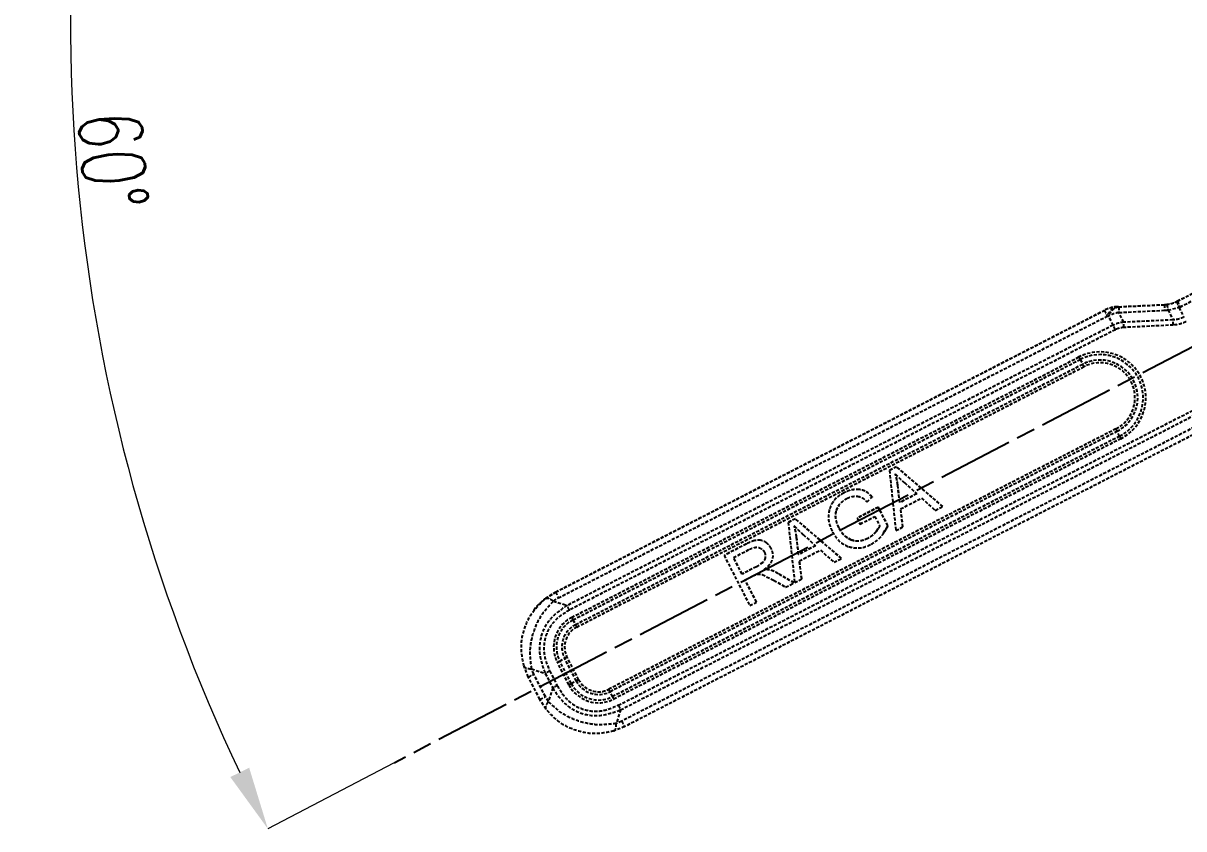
# Model space of a CAD drawing. Header units: millimetres. Extents: x 10469 to 13094, y 11322 to 13178.
# Drawn here: x 10799.3 to 10983.5, y 11792.2 to 11920.1 of the extents above; entities that cross this region are included whole.
import ezdxf

# ---------------------------------------------------------------- set-up
doc = ezdxf.new("R2010")
doc.units = ezdxf.units.MM
doc.linetypes.add('AM_ISO08W050', pattern=[18, 12, -1.5, 3, -1.5])
doc.linetypes.add('DASHED', pattern=[0.75, 0.5, -0.25])
doc.layers.add('AM_7', color=4, linetype='AM_ISO08W050', lineweight=25)
doc.layers.add('标注', color=3, linetype='Continuous', lineweight=13)
doc.styles.add('SLDTEXTSTYLE1', font='txt.shx', dxfattribs={"width": 0.7, "bigfont": 'gbcbig.shx'})
doc.dimstyles.new('SLDDIMSTYLE12$2', dxfattribs={"dimtxt": 12, "dimasz": 10, "dimexe": 0, "dimexo": 0.0625, "dimgap": 0.875, "dimtad": 1, "dimdec": 1, "dimlfac": 1.8, "dimrnd": 1e-09, "dimzin": 12, "dimdsep": 46, "dimtxsty": 'SLDTEXTSTYLE1', "dimcen": 0.09, "dimdle": 8.16, "dimclrd": 3, "dimclre": 3, "dimadec": 0, "dimazin": 3, "dimtfac": 1, "dimtdec": 1, "dimtofl": 0, "dimtmove": 0, "dimatfit": 3, "dimfxl": 0, "dimfrac": 2, "dimtolj": 1, "dimlwd": 5, "dimlwe": 5, "dimarcsym": 0})

# ---------------------------------------------------------------- blocks, each defined once
blk = doc.blocks.new('*D28')
at = {"layer": 'Defpoints', "color": 0, "transparency": 16777216}
for p in [(10840.06, 11993.36), (11083.47, 11920.04), (11083.47, 11920.04), (10813.68, 11858.92), (10858.18, 11802.62)]:
    blk.add_point(p, dxfattribs=at)
at = {"layer": '标注', "color": 3, "linetype": 'Continuous', "lineweight": 5, "transparency": 16777216}
blk.add_line((10840, 11993.38), (10818.59, 11999.82), dxfattribs=at)
at = {"layer": '标注', "color": 3, "lineweight": 5, "transparency": 16777216}
blk.add_line((10858.12, 11802.6), (10838.16, 11792.19), dxfattribs=at)
at = {"layer": '标注', "color": 3, "linetype": 'Continuous', "lineweight": 5, "transparency": 16777216}
blk.add_arc((11083.47, 11920.04), 276.63, 165.3097, 205.4569, dxfattribs=at)
at = {"layer": '标注', "color": 3, "transparency": 16777216}
for points in [[(10814.28, 11990.65), (10817.49, 11989.74), (10818.59, 11999.82)], [(10835.19, 11801.88), (10832.2, 11800.4), (10838.16, 11792.19)]]:
    blk.add_solid(points, dxfattribs=at)
at = {"layer": '标注', "color": 0, "transparency": 16777216, "insert": (10813.59, 11898.32), "char_height": 10, "attachment_point": 5, "rotation": 274.6015, "style": 'SLDTEXTSTYLE1'}
blk.add_mtext('\\A1;60%%D', dxfattribs=at)

msp = doc.modelspace()

# ---------------------------------------------------------------- linework, layer by layer
at = {"color": 7, "linetype": 'DASHED', "lineweight": 25}
for p, q in [((10982.512, 11875.93), (10991.226, 11880.404)), ((10982.527, 11875.952), (10991.241, 11880.427)), ((10982.951, 11875.015), (10991.665, 11879.49)), ((10982.528, 11875.953), (10982.436, 11875.907)), ((10982.437, 11875.907), (10982.527, 11875.952)), ((10982.512, 11875.93), (10982.527, 11875.952)), ((10883.826, 11829.753), (10970.935, 11874.482)), ((10883.841, 11829.775), (10970.951, 11874.504)), ((10970.935, 11874.482), (10970.951, 11874.504)), ((10973.198, 11875.061), (10972.976, 11875.05)), ((10972.982, 11875.028), (10972.997, 11875.051)), ((10972.982, 11875.028), (10973.203, 11875.038)), ((10972.997, 11875.051), (10973.22, 11875.062)), ((10973.203, 11875.038), (10980.464, 11875.382)), ((10973.22, 11875.062), (10980.481, 11875.407)), ((10973.228, 11874.145), (10980.489, 11874.489)), ((10973.999, 11872.599), (10973.228, 11874.145)), ((10980.464, 11875.382), (10980.481, 11875.407)), ((10980.481, 11875.407), (10980.761, 11875.428)), ((10980.489, 11874.489), (10981.05, 11874.532)), ((10981.05, 11874.532), (10982.77, 11874.925)), ((10981.05, 11874.532), (10981.829, 11872.97)), ((10982.77, 11874.925), (10982.951, 11875.015)), ((10982.77, 11874.925), (10983.534, 11873.392)), ((10884.266, 11828.839), (10971.375, 11873.567)), ((10971.375, 11873.567), (10971.596, 11873.577)), ((10972.318, 11872.129), (10971.596, 11873.577)), ((10981.829, 11872.97), (10973.999, 11872.599)), ((10972.318, 11872.129), (10885.651, 11827.627)), ((10972.681, 11871.414), (10886.014, 11826.912)), ((10981.866, 11872.142), (10974.036, 11871.77)), ((10886.39, 11825.743), (10966.893, 11867.08)), ((10886.589, 11825.36), (10967.093, 11866.697)), ((10886.993, 11824.602), (10967.497, 11865.939)), ((10887.193, 11824.219), (10967.696, 11865.556)), ((10893.78, 11811.79), (10998.731, 11865.68)), ((10894.148, 11811.081), (10999.098, 11864.971)), ((10967.093, 11866.697), (10967.497, 11865.939)), ((10999.888, 11863.478), (10894.315, 11809.269)), ((11000.362, 11862.613), (10894.79, 11808.404)), ((10972.773, 11855.67), (10892.269, 11814.333)), ((10972.969, 11855.283), (10892.466, 11813.946)), ((10973.356, 11854.5), (10892.853, 11813.163)), ((10973.553, 11854.113), (10893.049, 11812.776)), ((10973.356, 11854.5), (10972.969, 11855.283)), ((10937.94, 11849.64), (10936.805, 11849.058)), ((10936.817, 11849.074), (10936.805, 11849.058)), ((10936.805, 11849.058), (10937.838, 11839.527)), ((10937.951, 11849.657), (10936.817, 11849.074)), ((10937.951, 11849.657), (10937.94, 11849.64)), ((10945.274, 11843.345), (10937.94, 11849.64)), ((10945.285, 11843.361), (10937.951, 11849.657)), ((10938.14, 11846.777), (10938.129, 11846.761)), ((10938.448, 11843.975), (10938.129, 11846.761)), ((10938.46, 11843.992), (10938.14, 11846.777)), ((10939.186, 11847.132), (10941.151, 11845.363)), ((10929.618, 11845.543), (10929.607, 11845.526)), ((10932.041, 11846.057), (10932.029, 11846.041)), ((10933.254, 11844.086), (10934.073, 11844.843)), ((10934.084, 11844.859), (10934.073, 11844.843)), ((10941.151, 11845.363), (10938.448, 11843.975)), ((10941.143, 11845.37), (10938.46, 11843.992)), ((10938.59, 11842.965), (10941.911, 11844.67)), ((10941.911, 11844.67), (10944.085, 11842.734)), ((10927.814, 11844.04), (10927.802, 11844.024)), ((10928.386, 11842.703), (10928.854, 11843.521)), ((10935.053, 11843.227), (10931.688, 11841.499)), ((10935.065, 11843.244), (10931.7, 11841.516)), ((10935.065, 11843.244), (10935.053, 11843.227)), ((10936.567, 11840.28), (10935.053, 11843.227)), ((10936.578, 11840.297), (10935.065, 11843.244)), ((10938.46, 11843.992), (10938.448, 11843.975)), ((10938.951, 11840.098), (10938.59, 11842.965)), ((10938.963, 11840.115), (10938.603, 11842.971)), ((10944.085, 11842.734), (10945.274, 11843.345)), ((10945.285, 11843.361), (10945.274, 11843.345)), ((10921.88, 11841.394), (10920.746, 11840.811)), ((10921.892, 11841.411), (10920.757, 11840.828)), ((10921.892, 11841.411), (10921.88, 11841.394)), ((10929.214, 11835.098), (10921.88, 11841.394)), ((10929.226, 11835.115), (10921.892, 11841.411)), ((10928.386, 11842.703), (10928.375, 11842.687)), ((10931.7, 11841.516), (10931.688, 11841.499)), ((10931.688, 11841.499), (10932.168, 11840.566)), ((10932.168, 11840.566), (10934.502, 11841.764)), ((10934.502, 11841.764), (10935.265, 11840.277)), ((10920.757, 11840.828), (10920.746, 11840.811)), ((10920.746, 11840.811), (10921.779, 11831.28)), ((10928.808, 11839.976), (10928.796, 11839.959)), ((10934.681, 11839.357), (10934.67, 11839.34)), ((10934.998, 11839.79), (10934.681, 11839.357)), ((10935.896, 11839.178), (10936.578, 11840.297)), ((10935.931, 11839.134), (10935.942, 11839.15)), ((10936.578, 11840.297), (10936.567, 11840.28)), ((10937.838, 11839.527), (10938.951, 11840.098)), ((10938.963, 11840.115), (10938.951, 11840.098)), ((10914.089, 11837.387), (10910.567, 11835.578)), ((10914.101, 11837.403), (10910.578, 11835.595)), ((10914.101, 11837.403), (10914.089, 11837.387)), ((10915.413, 11837.947), (10915.401, 11837.93)), ((10922.081, 11838.531), (10922.069, 11838.514)), ((10922.389, 11835.729), (10922.069, 11838.514)), ((10922.4, 11835.746), (10922.081, 11838.531)), ((10923.127, 11838.886), (10925.091, 11837.117)), ((10930.796, 11838.011), (10930.784, 11837.995)), ((10933.388, 11838.281), (10933.377, 11838.265)), ((10910.578, 11835.595), (10910.567, 11835.578)), ((10910.567, 11835.578), (10914.655, 11827.616)), ((10912.068, 11835.245), (10914.581, 11836.535)), ((10925.091, 11837.117), (10922.389, 11835.729)), ((10922.4, 11835.746), (10922.389, 11835.729)), ((10925.084, 11837.124), (10922.4, 11835.746)), ((10922.53, 11834.718), (10925.852, 11836.424)), ((10925.852, 11836.424), (10928.026, 11834.488)), ((10913.42, 11832.612), (10912.068, 11835.245)), ((10913.432, 11832.629), (10912.084, 11835.253)), ((10915.689, 11833.777), (10913.42, 11832.612)), ((10915.7, 11833.794), (10913.432, 11832.629)), ((10916.707, 11834.455), (10915.689, 11833.777)), ((10915.7, 11833.794), (10915.689, 11833.777)), ((10917.944, 11834.335), (10917.956, 11834.351)), ((10922.891, 11831.852), (10922.53, 11834.718)), ((10922.903, 11831.868), (10922.543, 11834.725)), ((10928.026, 11834.488), (10929.214, 11835.098)), ((10929.226, 11835.115), (10929.214, 11835.098)), ((10913.432, 11832.629), (10913.42, 11832.612)), ((10913.891, 11831.695), (10915.118, 11832.325)), ((10915.72, 11828.173), (10913.907, 11831.703)), ((10915.118, 11832.325), (10915.833, 11832.614)), ((10916.64, 11832.536), (10918.438, 11831.657)), ((10919.175, 11832.691), (10919.163, 11832.674)), ((10921.668, 11831.216), (10919.163, 11832.674)), ((10921.679, 11831.233), (10919.175, 11832.691)), ((10921.779, 11831.28), (10922.891, 11831.852)), ((10922.903, 11831.868), (10922.891, 11831.852)), ((10915.708, 11828.157), (10913.891, 11831.695)), ((10918.438, 11831.657), (10920.343, 11830.536)), ((10920.343, 11830.536), (10921.668, 11831.216)), ((10921.679, 11831.233), (10921.668, 11831.216)), ((10882.273, 11828.765), (10883.826, 11829.753)), ((10883.841, 11829.775), (10882.29, 11828.79)), ((10883.489, 11828.344), (10884.266, 11828.839)), ((10883.489, 11828.344), (10885.651, 11827.627)), ((10883.841, 11829.775), (10883.826, 11829.753)), ((10914.655, 11827.616), (10915.708, 11828.157)), ((10915.72, 11828.173), (10915.708, 11828.157)), ((10880.188, 11826.573), (10880.167, 11826.543)), ((10886.589, 11825.36), (10886.993, 11824.602)), ((10884.488, 11818.823), (10885.267, 11819.231)), ((10886.315, 11815.265), (10884.488, 11818.823)), ((10887.094, 11815.673), (10885.267, 11819.231)), ((10887.481, 11815.873), (10885.654, 11819.431)), ((10879.498, 11816.29), (10878.812, 11817.995)), ((10880.027, 11817.574), (10882.189, 11816.856)), ((10880.37, 11816.722), (10880.027, 11817.574)), ((10882.899, 11817.218), (10884.086, 11814.906)), ((10885.928, 11815.065), (10884.101, 11818.623)), ((10881.326, 11812.732), (10879.498, 11816.29)), ((10882.198, 11813.163), (10880.37, 11816.722)), ((10882.189, 11816.856), (10883.377, 11814.544)), ((10886.315, 11815.265), (10887.094, 11815.673)), ((10883.377, 11814.544), (10882.69, 11812.387)), ((10892.853, 11813.163), (10892.466, 11813.946)), ((10882.312, 11811.179), (10881.326, 11812.732)), ((10882.69, 11812.387), (10882.198, 11813.163)), ((10894.148, 11811.081), (10893.461, 11808.924)), ((10894.789, 11808.404), (10893.083, 11807.717)), ((10894.315, 11809.269), (10893.461, 11808.924))]:
    msp.add_line(p, q, dxfattribs=at)
for centre, radius, start, end in [((10995.758, 11881.732), 14.461, 203.65317, 207.67445), ((10973.219, 11870.034), 5, 92.71551, 117.17948), ((10984.182, 11880.284), 14.461, 203.65323, 207.67441), ((10973.234, 11870.057), 5, 92.71551, 117.17948), ((10973.422, 11872.929), 2.145, 101.84245, 162.69532), ((10973.643, 11872.939), 2.145, 101.84237, 162.69509), ((10974.419, 11868.094), 6.167, 101.13017, 117.24213), ((10990.988, 11875.089), 17.785, 180.16327, 183.04177), ((10998.248, 11875.433), 17.784, 180.16315, 183.04177), ((10970.223, 11860.596), 7.289, 297.1833, 117.18084), ((10995.774, 11881.858), 32.442, 207.09803, 207.86067), ((10970.224, 11860.599), 6.856, 297.18322, 117.18092), ((10970.233, 11860.611), 5.99, 297.18337, 117.18077), ((10938.815, 11850.778), 32.442, 27.09803, 27.86067), ((10970.234, 11860.613), 5.557, 297.18339, 117.18075), ((10943.424, 11840.546), 33.016, 26.50967, 27.26321), ((11002.899, 11869.236), 33.014, 206.50963, 207.26319), ((10888.805, 11821.039), 5.288, 117.18001, 207.18331), ((10888.807, 11821.041), 4.855, 117.18001, 207.18331), ((10888.816, 11821.053), 3.989, 117.18001, 207.18331), ((10915.27, 11840.52), 32.441, 207.09805, 207.86068), ((10858.311, 11809.441), 32.443, 27.09803, 27.86065), ((10888.817, 11821.055), 3.556, 117.18001, 207.18331), ((10855.739, 11873.959), 62.181, 297.13687, 297.5379), ((10914.017, 11764.091), 62.185, 117.13686, 117.53788), ((10857.566, 11870.401), 62.181, 297.13687, 297.5379), ((10890.635, 11817.483), 4.856, 207.18159, 297.1784), ((10915.844, 11760.533), 62.185, 117.13686, 117.53788), ((10890.643, 11817.495), 3.99, 207.18159, 297.17841), ((10890.645, 11817.497), 3.557, 207.1814, 297.1785), ((10890.633, 11817.481), 5.289, 207.18167, 297.17837), ((10862.921, 11799.21), 33.015, 26.50966, 27.2632), ((10922.397, 11827.899), 33.015, 206.50966, 207.26321)]:
    msp.add_arc(centre, radius, start, end, dxfattribs=at)
for points, knots in [([(10982.421, 11875.885), (10982.438, 11875.893), (10982.468, 11875.908), (10982.498, 11875.923), (10982.512, 11875.93)], [0, 0, 0, 0, 0.5601455, 1, 1, 1, 1]), ([(10980.464, 11875.382), (10980.516, 11875.385), (10980.611, 11875.391), (10980.704, 11875.4), (10980.745, 11875.404)], [0, 0, 0, 0, 0.5576718, 1, 1, 1, 1]), ([(10980.745, 11875.404), (10981.038, 11875.448), (10981.616, 11875.535), (10982.156, 11875.769), (10982.421, 11875.885)], [0, 0, 0, 0, 0.5083155, 1, 1, 1, 1]), ([(10980.745, 11875.404), (10980.787, 11875.365), (10980.872, 11875.287), (10980.991, 11874.784), (10981.05, 11874.532)], [0, 0, 0, 0, 0.5008043, 1, 1, 1, 1]), ([(10980.761, 11875.428), (10981.054, 11875.471), (10981.631, 11875.556), (10982.171, 11875.791), (10982.437, 11875.907)], [0, 0, 0, 0, 0.50800634, 1, 1, 1, 1]), ([(10982.421, 11875.885), (10982.425, 11875.833), (10982.432, 11875.731), (10982.657, 11875.193), (10982.77, 11874.925)], [0, 0, 0, 0, 0.5, 1, 1, 1, 1]), ([(10973.999, 11872.599), (10973.704, 11872.562), (10973.121, 11872.489), (10972.584, 11872.248), (10972.318, 11872.129)], [0, 0, 0, 0, 0.50495342, 1, 1, 1, 1]), ([(10983.534, 11873.392), (10983.267, 11873.274), (10982.723, 11873.036), (10982.13, 11872.992), (10981.829, 11872.97)], [0, 0, 0, 0, 0.4914989, 1, 1, 1, 1]), ([(10983.898, 11872.677), (10983.58, 11872.535), (10982.932, 11872.247), (10982.226, 11872.177), (10981.866, 11872.142)], [0, 0, 0, 0, 0.4902935, 1, 1, 1, 1]), ([(10974.036, 11871.77), (10973.768, 11871.742), (10973.298, 11871.693), (10972.867, 11871.498), (10972.681, 11871.414)], [0, 0, 0, 0, 0.56777287, 1, 1, 1, 1]), ([(10937.766, 11848.495), (10937.992, 11848.267), (10938.453, 11847.8), (10938.938, 11847.358), (10939.186, 11847.132)], [0, 0, 0, 0, 0.4886908, 1, 1, 1, 1]), ([(10938.129, 11846.761), (10938.082, 11847.078), (10937.997, 11847.664), (10937.839, 11848.234), (10937.766, 11848.495)], [0, 0, 0, 0, 0.54195929, 1, 1, 1, 1]), ([(10938.14, 11846.777), (10938.094, 11847.095), (10938.008, 11847.68), (10937.85, 11848.25), (10937.778, 11848.512)], [0, 0, 0, 0, 0.5419593, 1, 1, 1, 1]), ([(10929.607, 11845.526), (10929.281, 11845.338), (10928.662, 11844.981), (10927.763, 11844.12), (10927.451, 11843.324), (10927.264, 11842.849)], [0, 0, 0, 0, 0.308178, 0.5862676, 1, 1, 1, 1]), ([(10929.618, 11845.543), (10929.298, 11845.351), (10928.69, 11844.987), (10928.053, 11844.466), (10927.88, 11844.09), (10927.849, 11844.023)], [0, 0, 0, 0, 0.4764978, 0.9064737, 1, 1, 1, 1]), ([(10928.375, 11842.687), (10928.444, 11842.888), (10928.583, 11843.29), (10929.1, 11844.028), (10929.68, 11844.389), (10930.077, 11844.636)], [0, 0, 0, 0, 0.2394886, 0.4785859, 1, 1, 1, 1]), ([(10932.029, 11846.041), (10931.579, 11846.043), (10930.733, 11846.047), (10929.966, 11845.692), (10929.607, 11845.526)], [0, 0, 0, 0, 0.5318982, 1, 1, 1, 1]), ([(10932.041, 11846.057), (10931.591, 11846.059), (10930.744, 11846.063), (10929.977, 11845.709), (10929.618, 11845.543)], [0, 0, 0, 0, 0.53189815, 1, 1, 1, 1]), ([(10930.077, 11844.636), (10930.348, 11844.756), (10930.875, 11844.99), (10931.452, 11844.979), (10931.732, 11844.974)], [0, 0, 0, 0, 0.512975, 1, 1, 1, 1]), ([(10931.732, 11844.974), (10931.87, 11844.951), (10932.148, 11844.905), (10932.7, 11844.648), (10933.028, 11844.316), (10933.254, 11844.086)], [0, 0, 0, 0, 0.23103556, 0.46846759, 1, 1, 1, 1]), ([(10934.073, 11844.843), (10933.74, 11845.191), (10933.166, 11845.789), (10932.365, 11845.966), (10932.029, 11846.041)], [0, 0, 0, 0, 0.5814657, 1, 1, 1, 1]), ([(10934.084, 11844.859), (10933.751, 11845.207), (10933.178, 11845.806), (10932.376, 11845.983), (10932.041, 11846.057)], [0, 0, 0, 0, 0.5814657, 1, 1, 1, 1]), ([(10927.264, 11842.849), (10927.179, 11842.193), (10927.019, 11840.974), (10927.519, 11839.856), (10927.75, 11839.339)], [0, 0, 0, 0, 0.5381648, 1, 1, 1, 1]), ([(10928.796, 11839.959), (10928.595, 11840.424), (10928.305, 11841.095), (10928.243, 11842.046), (10928.331, 11842.476), (10928.375, 11842.687)], [0, 0, 0, 0, 0.5344662, 0.7714045, 1, 1, 1, 1]), ([(10928.808, 11839.976), (10928.576, 11840.497), (10928.184, 11841.376), (10928.328, 11842.319), (10928.386, 11842.703)], [0, 0, 0, 0, 0.5921782, 1, 1, 1, 1]), ([(10921.707, 11840.249), (10921.932, 11840.02), (10922.393, 11839.553), (10922.878, 11839.112), (10923.127, 11838.886)], [0, 0, 0, 0, 0.4886907, 1, 1, 1, 1]), ([(10922.069, 11838.514), (10922.023, 11838.832), (10921.937, 11839.417), (10921.779, 11839.988), (10921.707, 11840.249)], [0, 0, 0, 0, 0.5419592, 1, 1, 1, 1]), ([(10922.081, 11838.531), (10922.034, 11838.848), (10921.949, 11839.434), (10921.791, 11840.004), (10921.718, 11840.265)], [0, 0, 0, 0, 0.5419592, 1, 1, 1, 1]), ([(10927.75, 11839.339), (10928.127, 11838.723), (10928.778, 11837.658), (10929.908, 11837.156), (10930.383, 11836.945)], [0, 0, 0, 0, 0.5794862, 1, 1, 1, 1]), ([(10930.784, 11837.995), (10930.587, 11838.083), (10930.184, 11838.263), (10929.441, 11838.879), (10929.061, 11839.516), (10928.796, 11839.959)], [0, 0, 0, 0, 0.2264152, 0.4626215, 1, 1, 1, 1]), ([(10930.796, 11838.011), (10930.355, 11838.257), (10929.509, 11838.729), (10929.035, 11839.572), (10928.808, 11839.976)], [0, 0, 0, 0, 0.520635, 1, 1, 1, 1]), ([(10934.67, 11839.34), (10934.483, 11839.124), (10934.112, 11838.694), (10933.621, 11838.407), (10933.377, 11838.265)], [0, 0, 0, 0, 0.5020846, 1, 1, 1, 1]), ([(10934.681, 11839.357), (10934.471, 11839.116), (10934.096, 11838.689), (10933.604, 11838.405), (10933.388, 11838.281)], [0, 0, 0, 0, 0.5618251, 1, 1, 1, 1]), ([(10933.905, 11837.343), (10934.524, 11837.753), (10935.664, 11838.509), (10936.283, 11839.724), (10936.567, 11840.28)], [0, 0, 0, 0, 0.5424178, 1, 1, 1, 1]), ([(10935.265, 11840.277), (10935.209, 11840.155), (10935.052, 11839.818), (10934.819, 11839.526), (10934.67, 11839.34)], [0, 0, 0, 0, 0.3598376, 1, 1, 1, 1]), ([(10915.401, 11837.93), (10915.181, 11837.858), (10914.73, 11837.71), (10914.306, 11837.496), (10914.089, 11837.387)], [0, 0, 0, 0, 0.4889255, 1, 1, 1, 1]), ([(10915.413, 11837.947), (10915.192, 11837.874), (10914.741, 11837.726), (10914.317, 11837.513), (10914.101, 11837.403)], [0, 0, 0, 0, 0.4889255, 1, 1, 1, 1]), ([(10916.385, 11837.974), (10916.201, 11837.993), (10915.87, 11838.029), (10915.545, 11837.96), (10915.401, 11837.93)], [0, 0, 0, 0, 0.5575462, 1, 1, 1, 1]), ([(10917.326, 11837.547), (10917.161, 11837.662), (10916.872, 11837.862), (10916.531, 11837.94), (10916.385, 11837.974)], [0, 0, 0, 0, 0.5738958, 1, 1, 1, 1]), ([(10918.048, 11836.676), (10917.938, 11836.862), (10917.743, 11837.191), (10917.452, 11837.439), (10917.326, 11837.547)], [0, 0, 0, 0, 0.5655054, 1, 1, 1, 1]), ([(10930.383, 11836.945), (10931.038, 11836.828), (10932.257, 11836.61), (10933.384, 11837.111), (10933.905, 11837.343)], [0, 0, 0, 0, 0.53725916, 1, 1, 1, 1]), ([(10933.377, 11838.265), (10932.938, 11838.081), (10932.301, 11837.814), (10931.393, 11837.815), (10930.986, 11837.935), (10930.784, 11837.995)], [0, 0, 0, 0, 0.5264104, 0.7642346, 1, 1, 1, 1]), ([(10933.388, 11838.281), (10932.894, 11838.071), (10932.048, 11837.71), (10931.164, 11837.923), (10930.796, 11838.011)], [0, 0, 0, 0, 0.5837878, 1, 1, 1, 1]), ([(10914.581, 11836.535), (10914.845, 11836.655), (10915.228, 11836.829), (10915.765, 11836.9), (10916.003, 11836.846), (10916.114, 11836.822)], [0, 0, 0, 0, 0.5431864, 0.7867589, 1, 1, 1, 1]), ([(10916.114, 11836.822), (10916.293, 11836.744), (10916.556, 11836.629), (10916.824, 11836.354), (10916.918, 11836.194), (10916.965, 11836.113)], [0, 0, 0, 0, 0.508701, 0.7517829, 1, 1, 1, 1]), ([(10916.924, 11833.349), (10917.155, 11833.527), (10917.584, 11833.858), (10918.065, 11834.461), (10918.349, 11835.138), (10918.373, 11835.919), (10918.16, 11836.415), (10918.048, 11836.676)], [0, 0, 0, 0, 0.2248507, 0.4169148, 0.5876668, 0.7832367, 1, 1, 1, 1]), ([(10916.965, 11836.113), (10917.025, 11835.971), (10917.144, 11835.688), (10917.117, 11835.383), (10917.103, 11835.23)], [0, 0, 0, 0, 0.5017512, 1, 1, 1, 1]), ([(10917.103, 11835.23), (10917.067, 11835.085), (10916.996, 11834.796), (10916.803, 11834.568), (10916.707, 11834.455)], [0, 0, 0, 0, 0.50112496, 1, 1, 1, 1]), ([(10915.833, 11832.614), (10915.946, 11832.623), (10916.219, 11832.645), (10916.485, 11832.576), (10916.64, 11832.536)], [0, 0, 0, 0, 0.4142729, 1, 1, 1, 1]), ([(10919.163, 11832.674), (10918.721, 11832.919), (10918.017, 11833.309), (10917.22, 11833.338), (10916.924, 11833.349)], [0, 0, 0, 0, 0.628575, 1, 1, 1, 1]), ([(10919.175, 11832.691), (10918.732, 11832.936), (10918.028, 11833.325), (10917.232, 11833.354), (10916.936, 11833.365)], [0, 0, 0, 0, 0.628575, 1, 1, 1, 1]), ([(10878.812, 11817.995), (10878.607, 11818.981), (10878.2, 11820.945), (10878.743, 11823.954), (10880.055, 11826.718), (10881.532, 11828.081), (10882.273, 11828.765)], [0, 0, 0, 0, 0.2509207, 0.5000162, 0.7490448, 1, 1, 1, 1]), ([(10880.027, 11817.574), (10879.895, 11818.534), (10879.634, 11820.448), (10880.236, 11823.437), (10881.489, 11826.221), (10882.821, 11827.635), (10883.489, 11828.344)], [0, 0, 0, 0, 0.2509209, 0.5000162, 0.7490448, 1, 1, 1, 1]), ([(10882.29, 11828.79), (10881.481, 11828.153), (10880.657, 11827.504), (10880.204, 11826.586), (10880.195, 11826.569)], [0, 0, 0, 0, 0.9811751, 1, 1, 1, 1]), ([(10882.273, 11828.765), (10882.405, 11828.804), (10882.667, 11828.881), (10883.215, 11828.523), (10883.489, 11828.344)], [0, 0, 0, 0, 0.5000005, 1, 1, 1, 1]), ([(10885.651, 11827.627), (10884.702, 11826.987), (10882.942, 11825.8), (10881.432, 11823.027), (10881.055, 11819.901), (10881.793, 11817.921), (10882.189, 11816.856)], [0, 0, 0, 0, 0.2702915, 0.5008839, 0.7316205, 1, 1, 1, 1]), ([(10886.014, 11826.912), (10885.33, 11826.498), (10884.057, 11825.728), (10882.719, 11824.036), (10881.959, 11822.054), (10881.885, 11819.653), (10882.544, 11818.071), (10882.899, 11817.218)], [0, 0, 0, 0, 0.2085412, 0.3881399, 0.5544367, 0.759769, 1, 1, 1, 1]), ([(10878.812, 11817.995), (10878.892, 11817.878), (10879.053, 11817.642), (10879.701, 11817.596), (10880.027, 11817.574)], [0, 0, 0, 0, 0.49686735, 1, 1, 1, 1]), ([(10883.377, 11814.544), (10884.018, 11813.593), (10885.204, 11811.833), (10887.979, 11810.323), (10891.104, 11809.948), (10893.084, 11810.685), (10894.148, 11811.081)], [0, 0, 0, 0, 0.2705363, 0.5011773, 0.7319034, 1, 1, 1, 1]), ([(10884.086, 11814.906), (10884.501, 11814.221), (10885.271, 11812.947), (10886.965, 11811.609), (10888.947, 11810.849), (10891.348, 11810.776), (10892.928, 11811.435), (10893.78, 11811.79)], [0, 0, 0, 0, 0.20872371, 0.38836947, 0.55468562, 0.75997191, 1, 1, 1, 1]), ([(10882.312, 11811.179), (10882.265, 11811.309), (10882.173, 11811.569), (10882.518, 11812.114), (10882.691, 11812.387)], [0, 0, 0, 0, 0.50000085, 1, 1, 1, 1]), ([(10893.461, 11808.924), (10892.497, 11808.792), (10890.575, 11808.529), (10887.583, 11809.131), (10884.801, 11810.385), (10883.396, 11811.718), (10882.69, 11812.387)], [0, 0, 0, 0, 0.2509467, 0.4999847, 0.7490684, 1, 1, 1, 1]), ([(10893.083, 11807.717), (10892.095, 11807.512), (10890.128, 11807.105), (10887.117, 11807.647), (10884.354, 11808.96), (10882.994, 11810.438), (10882.312, 11811.179)], [0, 0, 0, 0, 0.2509467, 0.4999848, 0.7490685, 1, 1, 1, 1]), ([(10893.082, 11807.717), (10893.192, 11807.796), (10893.413, 11807.955), (10893.445, 11808.6), (10893.461, 11808.924)], [0, 0, 0, 0, 0.4968674, 1, 1, 1, 1])]:
    msp.add_open_spline(points, degree=3, knots=knots, dxfattribs=at)
for points in [[(10974.036, 11871.77), (10974.032, 11871.851), (10974.024, 11872.013), (10974.014, 11872.242), (10974.005, 11872.446), (10974.001, 11872.548), (10973.999, 11872.599)], [(10981.866, 11872.142), (10981.862, 11872.223), (10981.854, 11872.385), (10981.844, 11872.613), (10981.835, 11872.818), (10981.831, 11872.919), (10981.829, 11872.97)], [(10972.681, 11871.414), (10972.646, 11871.482), (10972.575, 11871.62), (10972.476, 11871.815), (10972.386, 11871.992), (10972.341, 11872.083), (10972.318, 11872.129)], [(10883.826, 11829.753), (10883.844, 11829.709), (10883.879, 11829.62), (10884.137, 11829.099), (10884.266, 11828.839)], [(10886.014, 11826.912), (10885.979, 11826.981), (10885.908, 11827.118), (10885.809, 11827.314), (10885.719, 11827.491), (10885.674, 11827.581), (10885.651, 11827.627)], [(10882.899, 11817.218), (10882.83, 11817.183), (10882.692, 11817.113), (10882.498, 11817.013), (10882.323, 11816.924), (10882.234, 11816.879), (10882.189, 11816.856)], [(10879.498, 11816.29), (10879.535, 11816.306), (10879.609, 11816.338), (10880.117, 11816.594), (10880.37, 11816.722)], [(10884.086, 11814.906), (10884.018, 11814.87), (10883.88, 11814.8), (10883.686, 11814.701), (10883.511, 11814.611), (10883.422, 11814.566), (10883.377, 11814.544)], [(10881.326, 11812.732), (10881.362, 11812.748), (10881.436, 11812.78), (10881.944, 11813.035), (10882.198, 11813.163)], [(10893.78, 11811.79), (10893.816, 11811.721), (10893.886, 11811.583), (10893.987, 11811.389), (10894.078, 11811.215), (10894.125, 11811.126), (10894.148, 11811.081)], [(10894.315, 11809.269), (10894.45, 11809.016), (10894.719, 11808.511), (10894.766, 11808.44), (10894.79, 11808.404)]]:
    msp.add_open_spline(points, degree=3, dxfattribs=at)
at = {"layer": 'AM_7'}
msp.add_line((11083.469, 11920.044), (10858.179, 11802.625), dxfattribs=at)

# ---------------------------------------------------------------- dimensions: what is measured, and where the dimension line sits
at = {"layer": '标注'}
dim = msp.add_angular_dim_2l(base=(10813.675, 11858.922), line1=((11083.469, 11920.044), (10840.055, 11993.357)), line2=((11083.469, 11920.044), (10858.179, 11802.625)), text='60%%D', dimstyle='SLDDIMSTYLE12$2', override={"dimtxt": 10, "dimadec": 3, "dimtdec": 3, "dimtzin": 0}, dxfattribs=at)
dim.commit()
dim.dimension.update_dxf_attribs({"geometry": '*D28', "text_midpoint": (10807.73, 11897.851), "dimtype": 162})

doc.saveas('drawing.dxf')
